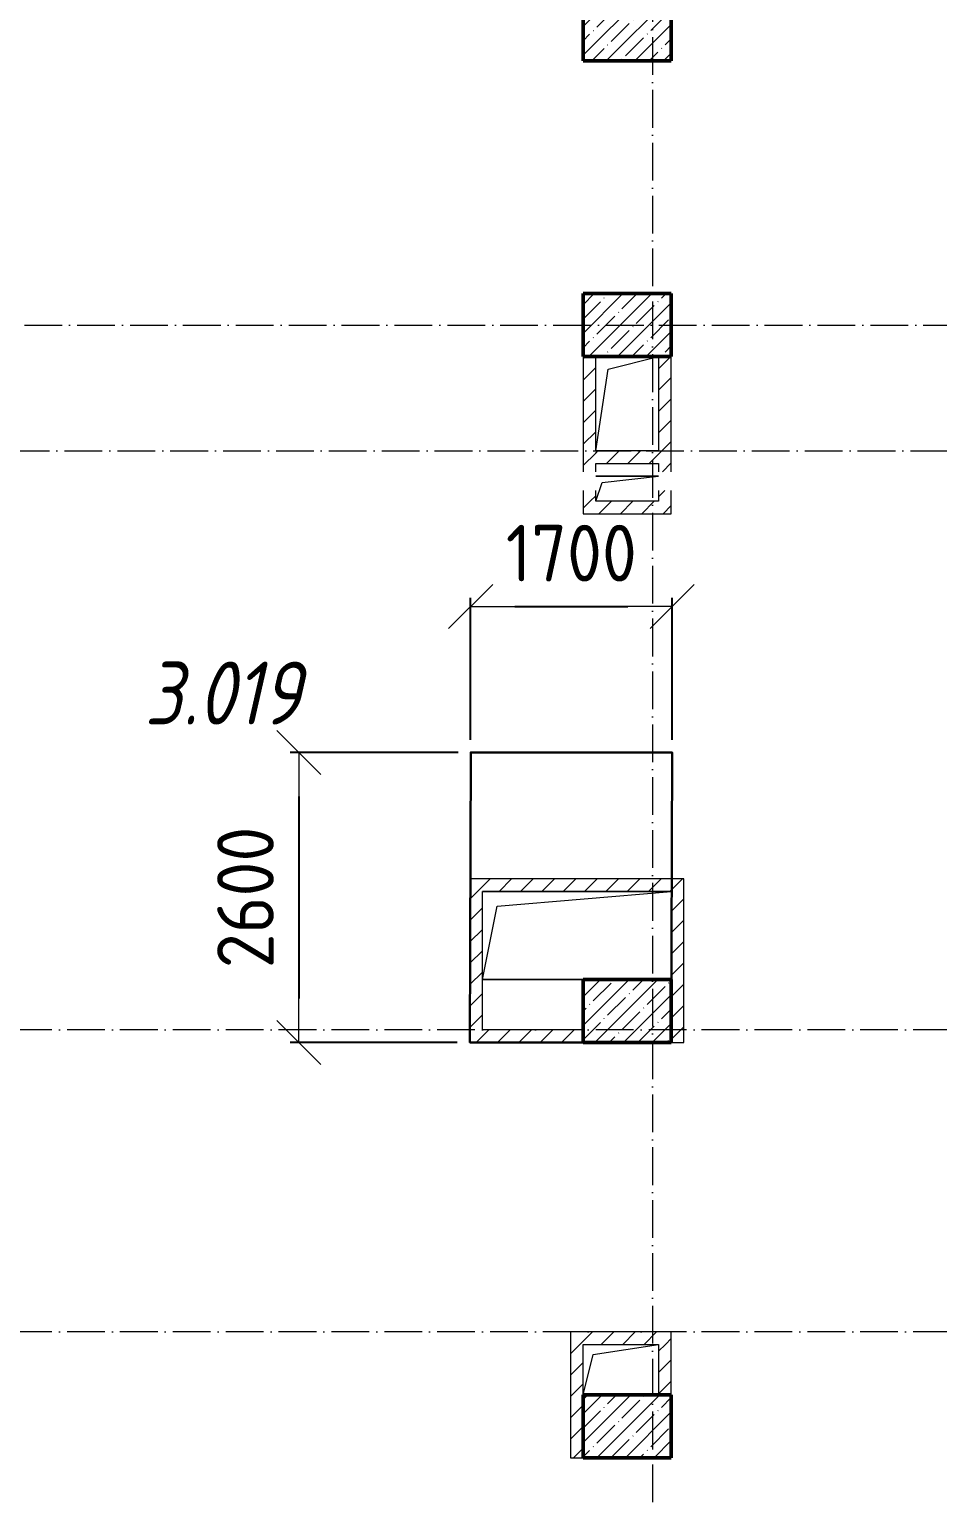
# Model space of a CAD drawing. Header units: millimetres. Extents: x -135211 to 49383, y -8033 to 228499.
# Drawn here: x -45792 to -38576, y 194196 to 205863 of the extents above; entities that cross this region are included whole.
import ezdxf

# ---------------------------------------------------------------- set-up
doc = ezdxf.new("R2010")
doc.units = ezdxf.units.MM
doc.linetypes.add('50_200_ШТРИХ_1Т_ш5_п1_п1_', pattern=[700, 500, -100, 0, -100])
for name, color, linetype, lineweight in [('A-FLOR-____-OTLN', 7, 'Continuous', 9), ('A-GENM-____-OTLN', 7, 'Continuous', 9), ('A-WALL-____-PATT-1', 7, 'Continuous', 9), ('A-WALL-FNSH-MCUT-1', 7, 'Continuous', 9), ('S-COLS-____-MCUT', 7, 'Continuous', 50), ('S-COLS-____-OTLN', 7, 'Continuous', 9), ('S-GRID-____-OTLN-1', 7, '50_200_ШТРИХ_1Т_ш5_п1_п1_', 9), ('Марки помещений', 7, 'Continuous', 9), ('Текстовые примечания', 7, 'Continuous', 9)]:
    doc.layers.add(name, color=color, linetype=linetype, lineweight=lineweight)
doc.styles.add('ISOCPEUR_I_2', font='isocpeui.ttf', dxfattribs={"width": 0.85, "height": 2.3})
doc.styles.add('СПДС', font='isocpeur.ttf', dxfattribs={"width": 0.9})
doc.dimstyles.new('Размера А3', dxfattribs={"dimtxt": 200, "dimasz": 100, "dimexe": 70, "dimexo": 100, "dimgap": 20, "dimtad": 1, "dimdec": 0, "dimrnd": 10, "dimzin": 0, "dimdsep": 46, "dimtxsty": 'СПДС', "dimblk": 'ARROWHEAD_6', "dimcen": 1, "dimclrd": 256, "dimclre": 256, "dimclrt": 256, "dimazin": 0, "dimtfac": 1, "dimtdec": 0, "dimtmove": 2, "dimatfit": 3, "dimfxl": 1, "dimtolj": 1, "dimtzin": 0, "dimarcsym": 0})
pattern_1 = [(45, (-129942.25, 127932.03), (-84.85281, 84.85281), [])]

# ---------------------------------------------------------------- blocks, each defined once
blk = doc.blocks.new('BSC_Колонна _Прямоугольная - 500х700-V130-АР1_План отверстий 3 этажа в осях 1-64_Ю-ЯЯ')
at = {"layer": 'S-COLS-____-OTLN'}
h = blk.add_hatch(dxfattribs=at)
h.set_pattern_fill('FP_135', color=256, style=0, pattern_type=2)
h.set_pattern_definition([(315, (-66831.04, 88900), (114.04925, 114.04925), []), (315, (-66831.04, 88785.95), (114.04925, 114.04925), [201.613, -40.323, 3.353, -36.97])])
h.paths.add_polyline_path([(-250, -350), (250, -350), (250, 350), (-250, 350)], flags=0)
at = {"layer": 'S-COLS-____-MCUT'}
for p, q in [((250, 350), (-250, 350)), ((-250, 350), (-250, -350)), ((250, -350), (250, 350)), ((-250, -350), (250, -350))]:
    blk.add_line(p, q, dxfattribs=at)
blk = doc.blocks.new('BSC_Колонна _Прямоугольная - 500х700-V133-АР1_План отверстий 3 этажа в осях 1-64_Ю-ЯЯ')
at = {"layer": 'S-COLS-____-OTLN'}
h = blk.add_hatch(dxfattribs=at)
h.set_pattern_fill('FP_138', color=256, style=0, pattern_type=2)
h.set_pattern_definition([(315, (-70131.04, 88900), (114.04925, 114.04925), []), (315, (-70131.04, 88785.95), (114.04925, 114.04925), [201.613, -40.323, 3.353, -36.97])])
h.paths.add_polyline_path([(-250, -350), (250, -350), (250, 350), (-250, 350)], flags=0)
at = {"layer": 'S-COLS-____-MCUT'}
for p, q in [((250, 350), (-250, 350)), ((-250, 350), (-250, -350)), ((250, -350), (250, 350)), ((-250, -350), (250, -350))]:
    blk.add_line(p, q, dxfattribs=at)
blk = doc.blocks.new('BSC_Колонна _Прямоугольная - 500х700-V136-АР1_План отверстий 3 этажа в осях 1-64_Ю-ЯЯ')
at = {"layer": 'S-COLS-____-OTLN'}
h = blk.add_hatch(dxfattribs=at)
h.set_pattern_fill('FP_141', color=256, style=0, pattern_type=2)
h.set_pattern_definition([(315, (-75581.04, 88900), (114.04925, 114.04925), []), (315, (-75581.04, 88785.95), (114.04925, 114.04925), [201.613, -40.323, 3.353, -36.97])])
h.paths.add_polyline_path([(-250, -350), (250, -350), (250, 350), (-250, 350)], flags=0)
at = {"layer": 'S-COLS-____-MCUT'}
for p, q in [((250, 350), (-250, 350)), ((-250, 350), (-250, -350)), ((250, -350), (250, 350)), ((-250, -350), (250, -350))]:
    blk.add_line(p, q, dxfattribs=at)
blk = doc.blocks.new('BSC_Колонна _Прямоугольная - 500х700-V139-АР1_План отверстий 3 этажа в осях 1-64_Ю-ЯЯ')
at = {"layer": 'S-COLS-____-OTLN'}
h = blk.add_hatch(dxfattribs=at)
h.set_pattern_fill('FP_144', color=256, style=0, pattern_type=2)
h.set_pattern_definition([(315, (-77931.04, 88900), (114.04925, 114.04925), []), (315, (-77931.04, 88785.95), (114.04925, 114.04925), [201.613, -40.323, 3.353, -36.97])])
h.paths.add_polyline_path([(-250, -250), (-250, -350), (250, -350), (250, 350), (-250, 350)], flags=0)
at = {"layer": 'S-COLS-____-MCUT'}
for p, q in [((250, 350), (-250, 350)), ((-250, 350), (-250, -350)), ((250, -250), (250, 350)), ((-250, -350), (250, -350))]:
    blk.add_line(p, q, dxfattribs=at)
blk = doc.blocks.new('AR_Отверстие прямоугольное _в плите_ - AR_Отверстие прямоугольное _в плите_-30552529-АР1_План отверстий 3 этажа в осях 1-64_Ю-ЯЯ')
at = {"layer": 'A-GENM-____-OTLN'}
for p, q in [((-150, 275), (250, 375)), ((-250, -375), (-150, 275))]:
    blk.add_line(p, q, dxfattribs=at)
blk = doc.blocks.new('AR_Отверстие прямоугольное _в плите_ - AR_Отверстие прямоугольное _в плите_-30552531-АР1_План отверстий 3 этажа в осях 1-64_Ю-ЯЯ')
at = {"layer": 'A-GENM-____-OTLN'}
for p, q in [((-300, -200), (-220, 120)), ((-220, 120), (300, 200))]:
    blk.add_line(p, q, dxfattribs=at)
blk = doc.blocks.new('AR_Отверстие прямоугольное _в плите_ - AR_Отверстие прямоугольное _в плите_-V192-АР1_План отверстий 3 этажа в осях 1-64_Ю-ЯЯ')
at = {"layer": 'A-GENM-____-OTLN'}
for p, q in [((250, 100), (-250, 100)), ((-250, -100), (-200, 50)), ((-200, 50), (250, 100))]:
    blk.add_line(p, q, dxfattribs=at)
blk = doc.blocks.new('AR_Отверстие прямоугольное _в плите_ - AR_Отверстие прямоугольное _в плите_-30552737-АР1_План отверстий 3 этажа в осях 1-64_Ю-ЯЯ')
at = {"layer": 'A-GENM-____-OTLN'}
for p, q in [((750, 350), (-750, 350)), ((-633, 233), (750, 350)), ((-750, -350), (-633, 233)), ((-750, -350), (50, -350))]:
    blk.add_line(p, q, dxfattribs=at)
blk = doc.blocks.new('ARROWHEAD_6')
at = {"color": 0, "linetype": 'Continuous'}
for p, q in [((-0.5, -0.5), (0.5, 0.5)), ((0, 0), (-1, 0))]:
    blk.add_line(p, q, dxfattribs=at)
blk = doc.blocks.new('*D1055')
at = {"layer": 'Defpoints', "color": 0, "transparency": 16777216}
for p in [(-40686, 201276), (-42286, 200117), (-40686, 200117)]:
    blk.add_point(p, dxfattribs=at)
at = {"layer": 'Текстовые примечания', "lineweight": -2, "transparency": 16777216}
for p, q in [((-42286, 200217), (-42286, 201346)), ((-41936, 201276), (-41036, 201276)), ((-40686, 200217), (-40686, 201346))]:
    blk.add_line(p, q, dxfattribs=at)
at = {"layer": 'Текстовые примечания', "lineweight": -2, "transparency": 16777216, "xscale": 350, "yscale": 350, "zscale": 350, "rotation": 180}
blk.add_blockref('ARROWHEAD_6', (-42286, 201276), dxfattribs=at)
at = {"layer": 'Текстовые примечания', "lineweight": -2, "transparency": 16777216, "xscale": 350, "yscale": 350, "zscale": 350}
blk.add_blockref('ARROWHEAD_6', (-40686, 201276), dxfattribs=at)
at = {"layer": 'Текстовые примечания', "lineweight": 30, "transparency": 16777216, "insert": (-41486, 201701), "char_height": 450, "attachment_point": 5, "style": 'СПДС'}
blk.add_mtext('\\A1;1700', dxfattribs=at)
blk = doc.blocks.new('*D1056')
at = {"layer": 'Defpoints', "color": 0, "transparency": 16777216}
for p in [(-42286, 200117), (-43650, 197813), (-42292, 197813)]:
    blk.add_point(p, dxfattribs=at)
at = {"layer": 'Текстовые примечания', "lineweight": -2, "transparency": 16777216}
for p, q in [((-42386, 200117), (-43720, 200117)), ((-43650, 199767), (-43650, 198163)), ((-42392, 197813), (-43720, 197813))]:
    blk.add_line(p, q, dxfattribs=at)
at = {"layer": 'Текстовые примечания', "lineweight": -2, "transparency": 16777216, "xscale": 350, "yscale": 350, "zscale": 350}
for p, rotation in [((-43650, 200117), 90), ((-43650, 197813), 270)]:
    blk.add_blockref('ARROWHEAD_6', p, dxfattribs=dict(at, rotation=rotation))
at = {"layer": 'Текстовые примечания', "lineweight": 30, "transparency": 16777216, "insert": (-44075, 198965), "char_height": 450, "attachment_point": 5, "rotation": 90, "style": 'СПДС'}
blk.add_mtext('\\A1;2600', dxfattribs=at)

msp = doc.modelspace()

# ---------------------------------------------------------------- hatches: boundary and pattern name
at = {"layer": 'A-WALL-____-PATT-1', "true_color": 0x000000}
h = msp.add_hatch(dxfattribs=at)
h.set_pattern_fill('FP_7', color=18, style=0, pattern_type=2)
h.set_pattern_definition(pattern_1)
h.paths.add_polyline_path([(-41392.3, 202113.1), (-41292.3, 202113.1), (-41292.3, 202198.1), (-41392.3, 202198.1)], flags=0)
h.paths.add_polyline_path([(-41333.5, 202348.1), (-41292.3, 202348.1), (-41292.3, 203263.1), (-41392.3, 203263.1), (-41392.3, 202348.1)], flags=0)
h = msp.add_hatch(dxfattribs=at)
h.set_pattern_fill('FP_7', color=18, style=0, pattern_type=2)
h.set_pattern_definition(pattern_1)
h.paths.add_polyline_path([(-40792.3, 202113.1), (-40692.3, 202113.1), (-40692.3, 202198.1), (-40792.3, 202198.1)], flags=0)
h.paths.add_polyline_path([(-40792.3, 202348.1), (-40692.3, 202348.1), (-40692.3, 203263.1), (-40792.3, 203263.1), (-40792.3, 202413.1)], flags=0)
h = msp.add_hatch(dxfattribs=at)
h.set_pattern_fill('FP_7', color=18, style=0, pattern_type=2)
h.set_pattern_definition(pattern_1)
h.paths.add_polyline_path([(-40792.3, 202413.1), (-40792.3, 202513.1), (-41292.3, 202513.1), (-41292.3, 202413.1)], flags=0)
h = msp.add_hatch(dxfattribs=at)
h.set_pattern_fill('FP_7', color=18, style=0, pattern_type=2)
h.set_pattern_definition(pattern_1)
h.paths.add_polyline_path([(-40692.3, 202013.1), (-40692.3, 202113.1), (-41392.3, 202113.1), (-41392.3, 202013.1)], flags=0)
h = msp.add_hatch(dxfattribs=at)
h.set_pattern_fill('FP_7', color=18, style=0, pattern_type=2)
h.set_pattern_definition(pattern_1)
h.paths.add_polyline_path([(-42292.3, 197813.1), (-42192.3, 197813.1), (-42192.3, 199113.1), (-42292.3, 199113.1)], flags=0)
h = msp.add_hatch(dxfattribs=at)
h.set_pattern_fill('FP_7', color=18, style=0, pattern_type=2)
h.set_pattern_definition(pattern_1)
h.paths.add_polyline_path([(-40692.3, 199013.1), (-40592.3, 199013.1), (-40592.3, 199113.1), (-42192.3, 199113.1), (-42192.3, 199013.1), (-41583.1, 199013.1)], flags=0)
h = msp.add_hatch(dxfattribs=at)
h.set_pattern_fill('FP_7', color=18, style=0, pattern_type=2)
h.set_pattern_definition(pattern_1)
h.paths.add_polyline_path([(-40592.3, 197813.1), (-40592.3, 199013.1), (-40692.3, 199013.1), (-40692.3, 197813.1)], flags=0)
h = msp.add_hatch(dxfattribs=at)
h.set_pattern_fill('FP_7', color=18, style=0, pattern_type=2)
h.set_pattern_definition(pattern_1)
h.paths.add_polyline_path([(-41392.3, 197813.1), (-41392.3, 197913.1), (-42192.3, 197913.1), (-42192.3, 197813.1), (-41583.1, 197813.1)], flags=0)
at = {"layer": 'A-WALL-____-PATT-1'}
h = msp.add_hatch(dxfattribs=at)
h.set_pattern_fill('FP_7', color=256, style=0, pattern_type=2)
h.set_pattern_definition(pattern_1)
h.paths.add_polyline_path([(-40792.3, 195413.1), (-40692.3, 195413.1), (-40692.3, 195513.1), (-41492.3, 195513.1), (-41492.3, 195413.1), (-41392.3, 195413.1)], flags=0)
h = msp.add_hatch(dxfattribs=at)
h.set_pattern_fill('FP_7', color=256, style=0, pattern_type=2)
h.set_pattern_definition(pattern_1)
h.paths.add_polyline_path([(-41392.3, 194513.1), (-41392.3, 195413.1), (-41492.3, 195413.1), (-41492.3, 194513.1)], flags=0)
h = msp.add_hatch(dxfattribs=at)
h.set_pattern_fill('FP_7', color=256, style=0, pattern_type=2)
h.set_pattern_definition(pattern_1)
h.paths.add_polyline_path([(-40692.3, 195013.1), (-40692.3, 195413.1), (-40792.3, 195413.1), (-40792.3, 195013.1)], flags=0)

# ---------------------------------------------------------------- linework, layer by layer
at = {"layer": 'A-FLOR-____-OTLN', "color": 18, "true_color": 0x000000}
for p, q in [((-41292.3, 202313.1), (-40792.3, 202313.1)), ((-42192.3, 199012.7), (-40692.3, 199012.7)), ((-41392.3, 198312.7), (-42192.3, 198312.7))]:
    msp.add_line(p, q, dxfattribs=at)
at = {"layer": 'A-WALL-FNSH-MCUT-1', "color": 18, "true_color": 0x000000}
for p, q in [((-41392.3, 203263.1), (-41392.3, 202348.1)), ((-41292.3, 202513.1), (-41292.3, 203263.1)), ((-40792.3, 203263.1), (-40792.3, 202513.1)), ((-40692.3, 202348.1), (-40692.3, 203263.1)), ((-40792.3, 202513.1), (-41292.3, 202513.1)), ((-41292.3, 202348.1), (-41292.3, 202413.1)), ((-41292.3, 202413.1), (-40792.3, 202413.1)), ((-40792.3, 202413.1), (-40792.3, 202348.1)), ((-41392.3, 202198.1), (-41392.3, 202013.1)), ((-41292.3, 202113.1), (-41292.3, 202198.1)), ((-40792.3, 202198.1), (-40792.3, 202113.1)), ((-40692.3, 202013.1), (-40692.3, 202198.1)), ((-40792.3, 202113.1), (-41292.3, 202113.1)), ((-41392.3, 202013.1), (-40692.3, 202013.1)), ((-42292.3, 199113.1), (-42292.3, 197813.1)), ((-40592.3, 199113.1), (-42292.3, 199113.1)), ((-40592.3, 197813.1), (-40592.3, 199113.1)), ((-42192.3, 197913.1), (-42192.3, 199013.1)), ((-42192.3, 199013.1), (-40692.3, 199013.1)), ((-40692.3, 199013.1), (-40692.3, 198313.1)), ((-41392.3, 197913.1), (-42192.3, 197913.1)), ((-42292.3, 197813.1), (-41392.3, 197813.1)), ((-40692.3, 197813.1), (-40592.3, 197813.1))]:
    msp.add_line(p, q, dxfattribs=at)
at = {"layer": 'A-WALL-FNSH-MCUT-1'}
for p, q in [((-40692.3, 195513.1), (-41492.3, 195513.1)), ((-41492.3, 195513.1), (-41492.3, 194513.1)), ((-40692.3, 195013.1), (-40692.3, 195513.1)), ((-41392.3, 195413.1), (-40792.3, 195413.1)), ((-41392.3, 195013.1), (-41392.3, 195413.1)), ((-40792.3, 195413.1), (-40792.3, 195013.1)), ((-41492.3, 194513.1), (-41392.3, 194513.1))]:
    msp.add_line(p, q, dxfattribs=at)
at = {"layer": 'S-GRID-____-OTLN-1', "color": 251, "ltscale": 0.6, "true_color": 0x636466}
for p, q in [((-40842.3, 218824.9), (-40842.3, 167913.1)), ((-80700.2, 203513.1), (-25867.8, 203513.1)), ((-95504.8, 202513.1), (-25867.8, 202513.1)), ((-25867.8, 197913.1), (-80700.2, 197913.1)), ((-25867.8, 195513.1), (-134611, 195513.1))]:
    msp.add_line(p, q, dxfattribs=at)
at = {"layer": 'Текстовые примечания', "color": 18, "lineweight": 30, "true_color": 0x000000}
msp.add_lwpolyline([(-40692.3, 197813.1), (-42292.3, 197813.1), (-42285.7, 200117.1), (-40685.7, 200117.1)], close=True, dxfattribs=at)

# ---------------------------------------------------------------- block references
at = {"layer": 'A-GENM-____-OTLN', "color": 18, "true_color": 0x000000}
for name, p in [('AR_Отверстие прямоугольное _в плите_ - AR_Отверстие прямоугольное _в плите_-30552529-АР1_План отверстий 3 этажа в осях 1-64_Ю-ЯЯ', (-41042.3, 202888.1)), ('AR_Отверстие прямоугольное _в плите_ - AR_Отверстие прямоугольное _в плите_-V192-АР1_План отверстий 3 этажа в осях 1-64_Ю-ЯЯ', (-41042.3, 202213.1)), ('AR_Отверстие прямоугольное _в плите_ - AR_Отверстие прямоугольное _в плите_-30552737-АР1_План отверстий 3 этажа в осях 1-64_Ю-ЯЯ', (-41442.3, 198662.7))]:
    msp.add_blockref(name, p, dxfattribs=at)
at = {"layer": 'A-GENM-____-OTLN'}
msp.add_blockref('AR_Отверстие прямоугольное _в плите_ - AR_Отверстие прямоугольное _в плите_-30552531-АР1_План отверстий 3 этажа в осях 1-64_Ю-ЯЯ', (-41092.3, 195213.1), dxfattribs=at)
at = {"layer": 'S-COLS-____-OTLN', "color": 18, "true_color": 0x000000, "rotation": 89.9999999999999}
for name, p in [('BSC_Колонна _Прямоугольная - 500х700-V139-АР1_План отверстий 3 этажа в осях 1-64_Ю-ЯЯ', (-41042.3, 205863.1)), ('BSC_Колонна _Прямоугольная - 500х700-V136-АР1_План отверстий 3 этажа в осях 1-64_Ю-ЯЯ', (-41042.3, 203513.1)), ('BSC_Колонна _Прямоугольная - 500х700-V133-АР1_План отверстий 3 этажа в осях 1-64_Ю-ЯЯ', (-41042.3, 198063.1))]:
    msp.add_blockref(name, p, dxfattribs=at)
at = {"layer": 'S-COLS-____-OTLN', "rotation": 89.9999999999999}
msp.add_blockref('BSC_Колонна _Прямоугольная - 500х700-V130-АР1_План отверстий 3 этажа в осях 1-64_Ю-ЯЯ', (-41042.3, 194763.1), dxfattribs=at)

# ---------------------------------------------------------------- texts
at = {"layer": 'Марки помещений', "insert": (-44877, 200839.1), "char_height": 500, "width": 737.552, "attachment_point": 1, "style": 'ISOCPEUR_I_2'}
msp.add_mtext('3.019', dxfattribs=at)

# ---------------------------------------------------------------- dimensions: what is measured, and where the dimension line sits
at = {"layer": 'Текстовые примечания', "color": 18, "lineweight": 30, "true_color": 0x000000}
dim = msp.add_linear_dim(base=(-40685.7, 201275.6), p1=(-42285.7, 200117.1), p2=(-40685.7, 200117.1), text='1700', dimstyle='Размера А3', override={"dimtxt": 450, "dimasz": 350, "dimgap": 200}, dxfattribs=at)
dim.commit()
dim.dimension.update_dxf_attribs({"geometry": '*D1055', "text_midpoint": (-41485.7, 201700.6)})
dim = msp.add_linear_dim(base=(-43649.6, 197813.1), p1=(-42285.7, 200117.1), p2=(-42292.3, 197813.1), angle=90, text='2600', dimstyle='Размера А3', override={"dimtxt": 450, "dimasz": 350, "dimgap": 200}, dxfattribs=at)
dim.commit()
dim.dimension.update_dxf_attribs({"geometry": '*D1056', "text_midpoint": (-44074.6, 198965.1)})

doc.saveas('drawing.dxf')
